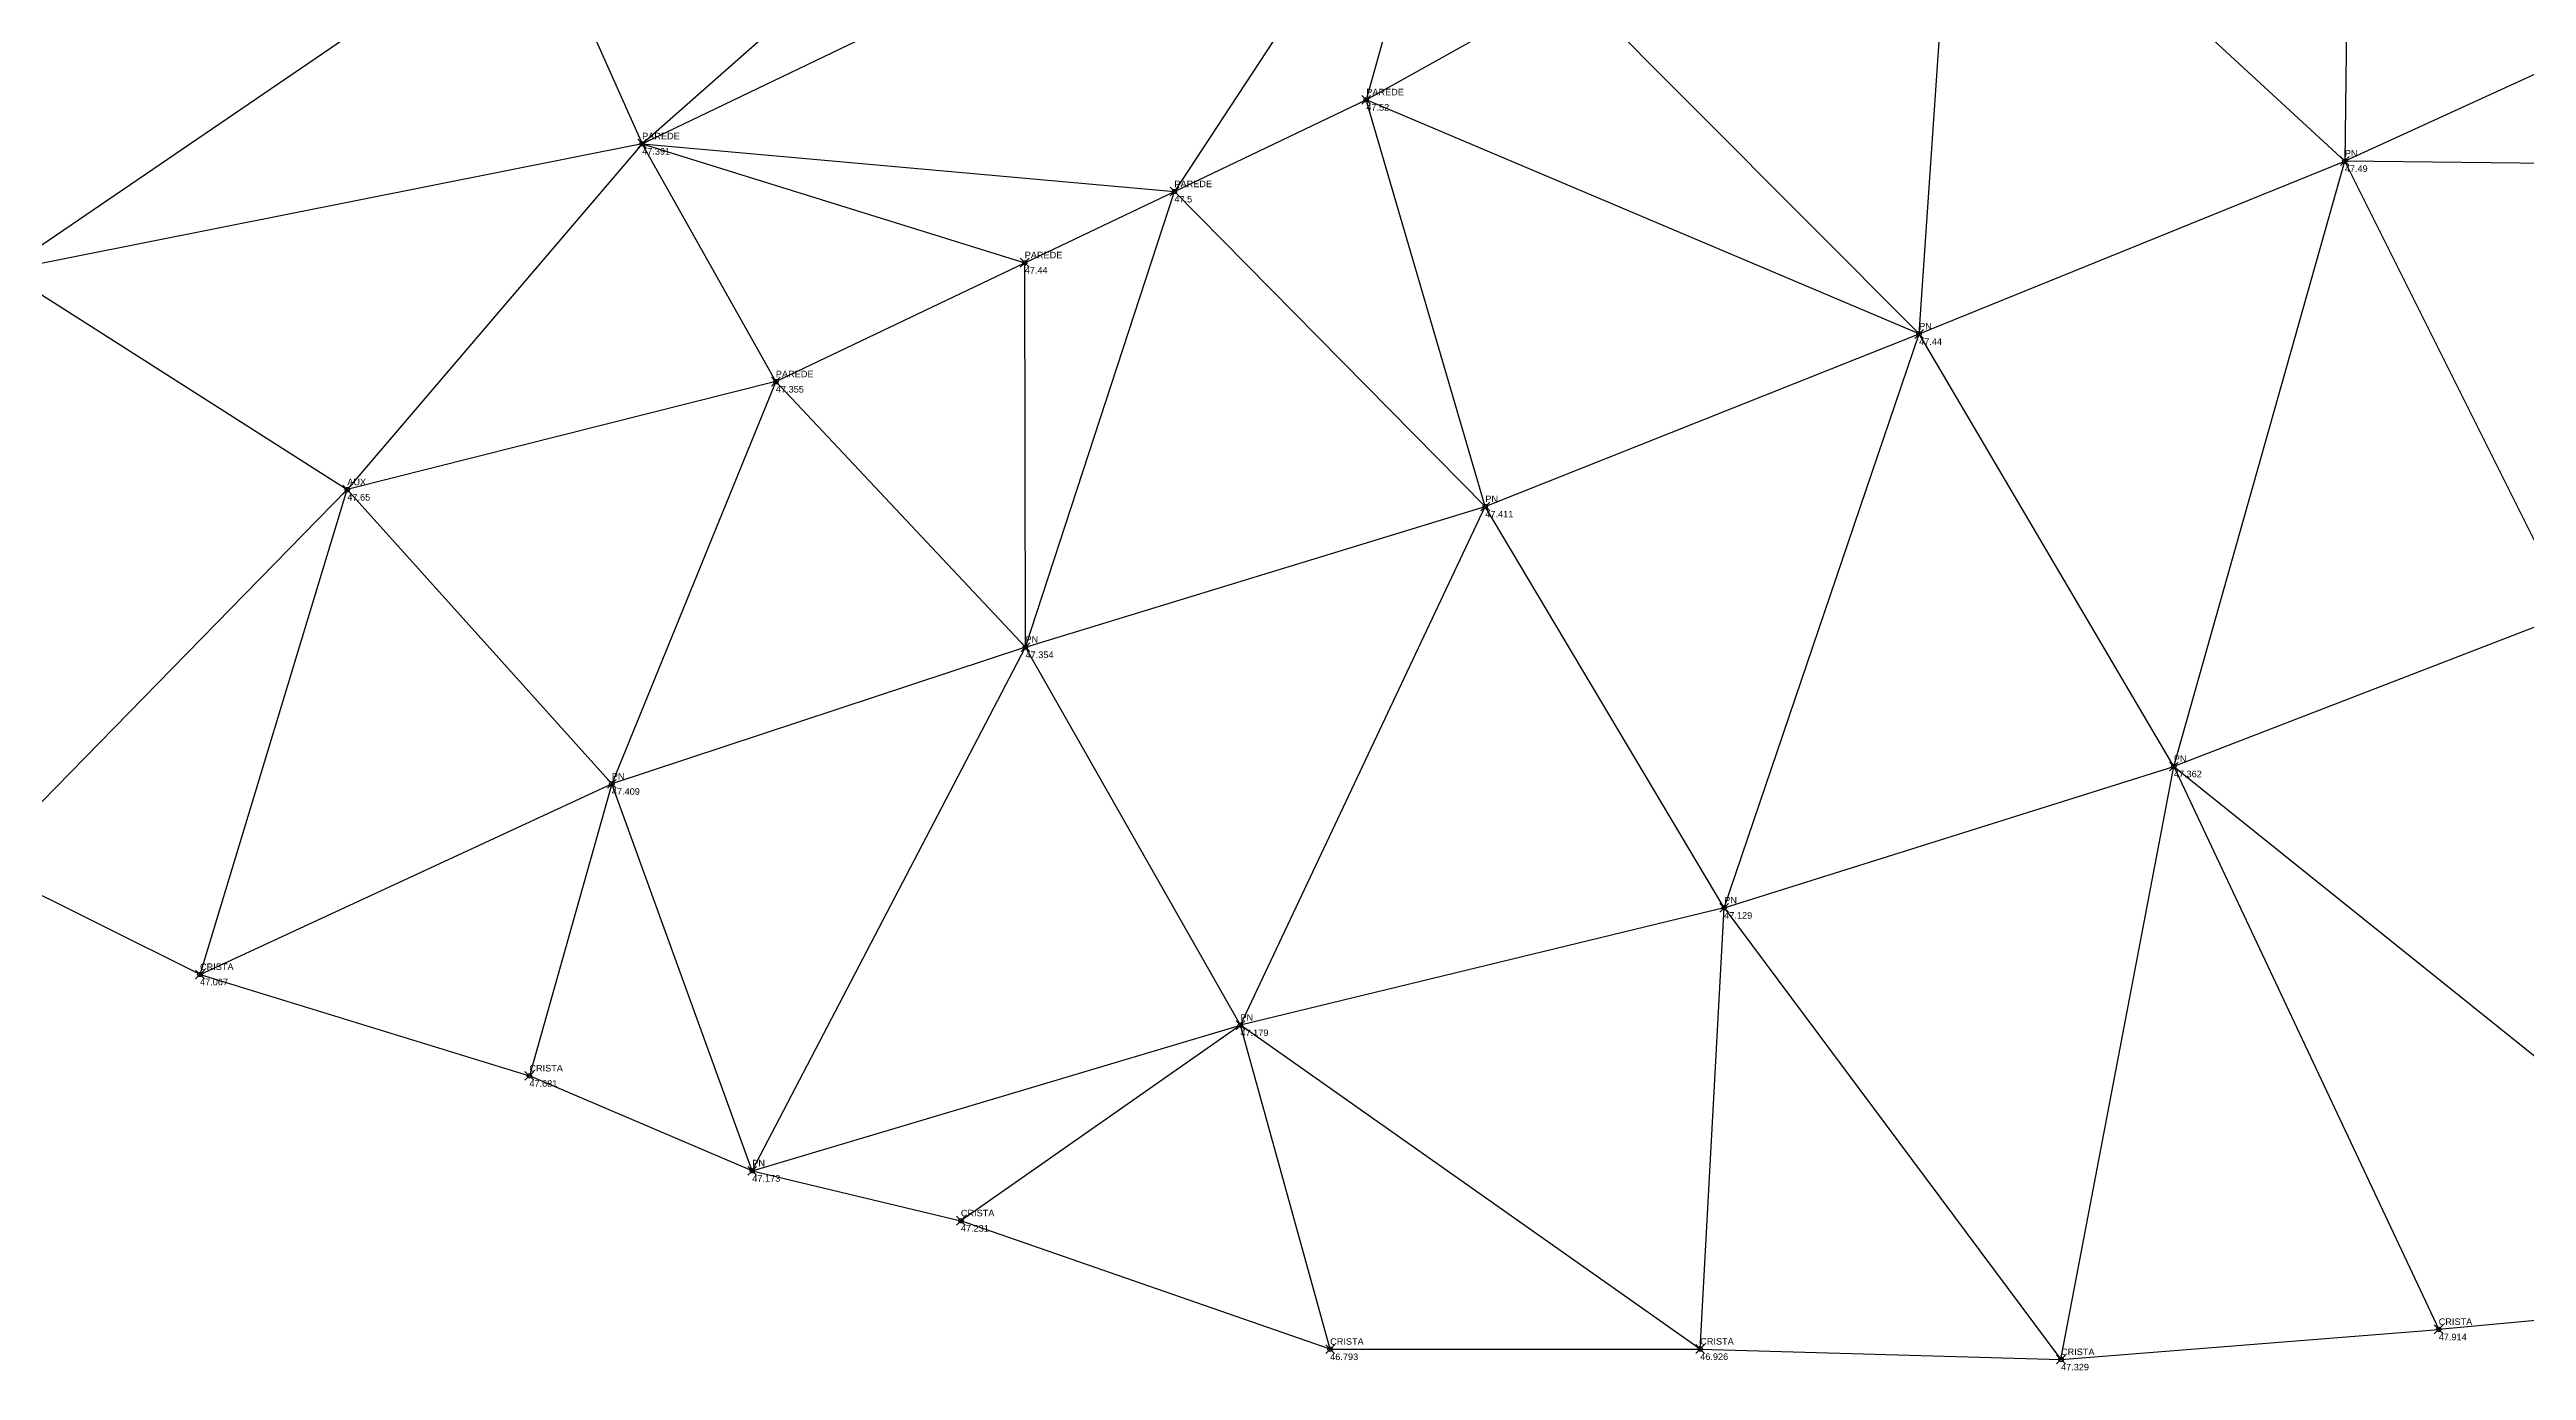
# Model space of a CAD drawing. Header units: millimetres. Extents: x 955 to 1094, y 4914 to 5043.
# Drawn here: x 987.1 to 1043.7, y 4918.2 to 4948.5 of the extents above; entities that cross this region are included whole.
import ezdxf

# ---------------------------------------------------------------- set-up
doc = ezdxf.new("R2010")
doc.units = ezdxf.units.MM
doc.header["$PDMODE"] = 35
doc.header["$PDSIZE"] = 0.1
for name, color, linetype in [('_Arestas', 2, 'Continuous'), ('_Atributos', 7, 'Continuous'), ('_Cotas', 7, 'Continuous'), ('_Pontos', 7, 'Continuous')]:
    doc.layers.add(name, color=color, linetype=linetype)
doc.styles.get("Standard").update_dxf_attribs({"font": 'arial.ttf'})

msp = doc.modelspace()

# ---------------------------------------------------------------- linework, layer by layer
at = {"layer": '_Arestas'}
for p, q in [((1000.611, 4946.304), (1016.845, 4960.629)), ((1039.721, 4958.521), (1039.568, 4945.907)), ((1000.611, 4946.304), (1019.427, 4955.338)), ((1000.611, 4946.304), (1019.427, 4955.338)), ((1019.427, 4955.338), (1012.789, 4945.208)), ((1019.427, 4955.338), (1017.18, 4947.311)), ((1029.829, 4941.947), (1030.66, 4954.116)), ((1039.568, 4945.907), (1030.66, 4954.116)), ((998.196, 4951.708), (986.012, 4943.39)), ((998.196, 4951.708), (1000.611, 4946.304)), ((1017.18, 4947.311), (1021.879, 4949.936)), ((1029.829, 4941.947), (1021.879, 4949.936)), ((1049.298, 4950.349), (1039.568, 4945.907)), ((1012.789, 4945.208), (1017.18, 4947.311)), ((1019.903, 4937.996), (1017.18, 4947.311)), ((1029.829, 4941.947), (1017.18, 4947.311)), ((1000.611, 4946.304), (986.012, 4943.39)), ((1000.611, 4946.304), (993.865, 4938.382)), ((1003.671, 4940.855), (1000.611, 4946.304)), ((1000.611, 4946.304), (1009.364, 4943.579)), ((1000.611, 4946.304), (1012.789, 4945.208)), ((1029.829, 4941.947), (1039.568, 4945.907)), ((1035.657, 4932.046), (1039.568, 4945.907)), ((1047.199, 4945.817), (1039.568, 4945.907)), ((1044.744, 4935.553), (1039.568, 4945.907)), ((1009.364, 4943.579), (1012.789, 4945.208)), ((1009.383, 4934.777), (1012.789, 4945.208)), ((1019.903, 4937.996), (1012.789, 4945.208)), ((1003.671, 4940.855), (1009.364, 4943.579)), ((1009.383, 4934.777), (1009.364, 4943.579)), ((986.012, 4943.39), (993.865, 4938.382)), ((1019.903, 4937.996), (1029.829, 4941.947)), ((1025.369, 4928.808), (1029.829, 4941.947)), ((1035.657, 4932.046), (1029.829, 4941.947)), ((1003.671, 4940.855), (993.865, 4938.382)), ((1003.671, 4940.855), (999.918, 4931.645)), ((1009.383, 4934.777), (1003.671, 4940.855)), ((985.457, 4929.795), (993.865, 4938.382)), ((990.495, 4927.283), (993.865, 4938.382)), ((999.918, 4931.645), (993.865, 4938.382)), ((1009.383, 4934.777), (1019.903, 4937.996)), ((1014.301, 4926.12), (1019.903, 4937.996)), ((1025.369, 4928.808), (1019.903, 4937.996)), ((1044.744, 4935.553), (1035.657, 4932.046)), ((1009.383, 4934.777), (999.918, 4931.645)), ((1003.131, 4922.787), (1009.383, 4934.777)), ((1014.301, 4926.12), (1009.383, 4934.777)), ((1025.369, 4928.808), (1035.657, 4932.046)), ((1033.075, 4918.465), (1035.657, 4932.046)), ((1035.657, 4932.046), (1050.668, 4919.981)), ((1035.657, 4932.046), (1041.717, 4919.155)), ((990.495, 4927.283), (999.918, 4931.645)), ((999.918, 4931.645), (998.031, 4924.96)), ((1003.131, 4922.787), (999.918, 4931.645)), ((990.495, 4927.283), (985.457, 4929.795)), ((1025.369, 4928.808), (1014.301, 4926.12)), ((1024.82, 4918.705), (1025.369, 4928.808)), ((1025.369, 4928.808), (1033.075, 4918.465)), ((990.495, 4927.283), (998.031, 4924.96)), ((1003.131, 4922.787), (1014.301, 4926.12)), ((1014.301, 4926.12), (1007.904, 4921.643)), ((1024.82, 4918.705), (1014.301, 4926.12)), ((1016.353, 4918.701), (1014.301, 4926.12)), ((1003.131, 4922.787), (998.031, 4924.96)), ((1003.131, 4922.787), (1007.904, 4921.643)), ((1016.353, 4918.701), (1007.904, 4921.643)), ((1050.668, 4919.981), (1041.717, 4919.155)), ((1016.353, 4918.701), (1024.82, 4918.705)), ((1024.82, 4918.705), (1033.075, 4918.465)), ((1033.075, 4918.465), (1041.717, 4919.155))]:
    msp.add_line(p, q, dxfattribs=at)
at = {"layer": '_Pontos'}
for p in [(1017.18, 4947.311), (1000.611, 4946.304), (1039.568, 4945.907), (1012.789, 4945.208), (1009.364, 4943.579), (1029.829, 4941.947), (1003.671, 4940.855), (993.865, 4938.382), (1019.903, 4937.996), (1009.383, 4934.777), (999.918, 4931.645), (1035.657, 4932.046), (1025.369, 4928.808), (990.495, 4927.283), (1014.301, 4926.12), (998.031, 4924.96), (1003.131, 4922.787), (1007.904, 4921.643), (1041.717, 4919.155), (1016.353, 4918.701), (1024.82, 4918.705), (1033.075, 4918.465)]:
    msp.add_point(p, dxfattribs=at)

# ---------------------------------------------------------------- texts
at = {"layer": '_Atributos'}
for s, p in [('PAREDE', (1017.18, 4947.411)), ('PAREDE', (1000.611, 4946.404)), ('PN', (1039.568, 4946.007)), ('PAREDE', (1012.789, 4945.308)), ('PAREDE', (1009.364, 4943.679)), ('PN', (1029.829, 4942.047)), ('PAREDE', (1003.671, 4940.955)), ('AUX', (993.865, 4938.482)), ('PN', (1019.903, 4938.096)), ('PN', (1009.383, 4934.877)), ('PN', (1035.657, 4932.146)), ('PN', (999.918, 4931.745)), ('PN', (1025.369, 4928.908)), ('CRISTA', (990.495, 4927.383)), ('PN', (1014.301, 4926.22)), ('CRISTA', (998.031, 4925.06)), ('PN', (1003.131, 4922.887)), ('CRISTA', (1007.904, 4921.743)), ('CRISTA', (1041.717, 4919.255)), ('CRISTA', (1016.353, 4918.801)), ('CRISTA', (1024.82, 4918.805)), ('CRISTA', (1033.075, 4918.565))]:
    msp.add_text(s, height=0.15, dxfattribs=at).set_placement(p)
at = {"layer": '_Cotas'}
for s, p in [('47.52', (1017.18, 4947.061)), ('47.391', (1000.611, 4946.054)), ('47.49', (1039.568, 4945.657)), ('47.5', (1012.789, 4944.958)), ('47.44', (1009.364, 4943.329)), ('47.44', (1029.829, 4941.697)), ('47.355', (1003.671, 4940.605)), ('47.65', (993.865, 4938.132)), ('47.411', (1019.903, 4937.746)), ('47.354', (1009.383, 4934.527)), ('47.362', (1035.657, 4931.796)), ('47.409', (999.918, 4931.395)), ('47.129', (1025.369, 4928.558)), ('47.067', (990.495, 4927.033)), ('47.179', (1014.301, 4925.87)), ('47.681', (998.031, 4924.71)), ('47.173', (1003.131, 4922.537)), ('47.231', (1007.904, 4921.393)), ('47.914', (1041.717, 4918.905)), ('46.793', (1016.353, 4918.451)), ('46.926', (1024.82, 4918.455)), ('47.329', (1033.075, 4918.215))]:
    msp.add_text(s, height=0.15, dxfattribs=at).set_placement(p)

doc.saveas('drawing.dxf')
